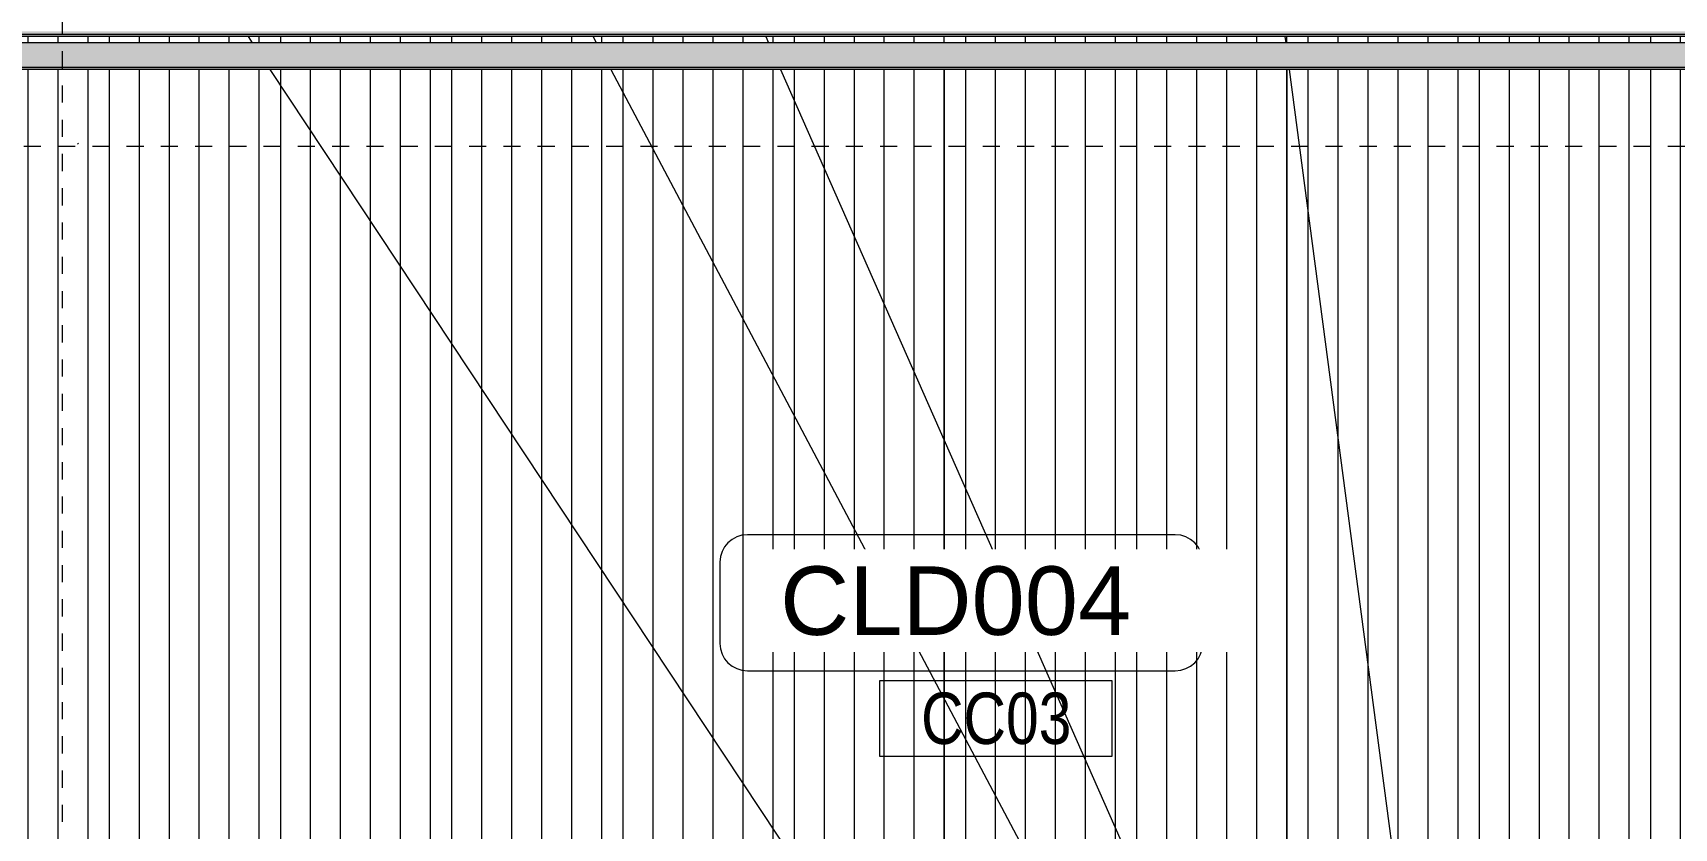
# Model space of a CAD drawing. Header units: metres. Extents: x 902 to 1205, y -4 to 36.
# Drawn here: x 1129.11 to 1138.7, y 11.26 to 15.9 of the extents above; entities that cross this region are included whole.
import ezdxf

# ---------------------------------------------------------------- set-up
doc = ezdxf.new("R2010")
doc.units = ezdxf.units.M
doc.linetypes.add('AEC_Center', pattern=[0.024, 0.012, -0.004, 0.004, -0.004])
doc.linetypes.add('Grid Line', pattern=[0.021, 0.012, -0.003, 0.003, -0.003])
for name, color, linetype, lineweight in [('A-ANNO-IDEN', 131, 'Continuous', 5), ('A-ANNO-KEYN', 231, 'Continuous', 5), ('A-FLOR-LEVL', 51, 'Continuous', 5), ('A-ROOF', 132, 'Continuous', 5), ('A-ROOF-OTLN', 132, 'Continuous', 5), ('A-WALL', 113, 'Continuous', 5), ('A-WALL-PATT', 111, 'Continuous', 5), ('P-SANR-FIXT', 6, 'Continuous', 5), ('S-GRID', 1, 'Continuous', 5)]:
    doc.layers.add(name, color=color, linetype=linetype, lineweight=lineweight)
doc.styles.add('Arial Narrow_1', font='ARIALN.TTF', dxfattribs={"height": 0.3})
doc.styles.add('Arial_1', font='arial.ttf', dxfattribs={"height": 0.4})
pattern_1 = [(90, (1131.43562, 7.64), (-0.175, 1e-17), [])]
pattern_2 = [(90, (1132.43562, 7.64), (-0.175, 1e-17), [])]
pattern_3 = [(90, (1133.43562, 7.64), (-0.175, 1e-17), [])]
pattern_4 = [(90, (1137.43562, 7.64), (-0.175, 1e-17), [])]
pattern_5 = [(90, (1134.43562, 7.64), (-0.175, 1e-17), [])]
pattern_6 = [(90, (1135.43562, 7.64), (-0.175, 1e-17), [])]

# ---------------------------------------------------------------- blocks, each defined once
blk = doc.blocks.new('Downpipe - L Spreader - Default-3252556-North - Grids B')
at = {"layer": 'P-SANR-FIXT'}
blk.add_line((1602.2368, 15.2576), (1602.241, 15.2528), dxfattribs=at)
blk = doc.blocks.new('T-Keynote-ANZRS - Keynote Value _2mm Opaque_ box-1903833-North - Grids B')
at = {"layer": 'A-ANNO-KEYN'}
for p, q in [((1636.9187, 6.924), (1634.4199, 6.924)), ((1634.2599, 6.764), (1634.2599, 6.2896)), ((1637.0787, 6.2896), (1637.0787, 6.764)), ((1634.4199, 6.1296), (1636.9187, 6.1296))]:
    blk.add_line(p, q, dxfattribs=at)
for centre, start, end in [((1634.4199, 6.764), 90, 180), ((1636.9187, 6.764), 360, 90), ((1634.4199, 6.2896), 180, 270), ((1636.9187, 6.2896), 270, 360)]:
    blk.add_arc(centre, 0.16, start, end, dxfattribs=at)
blk = doc.blocks.new('Material Tag_AAA - Material Tag_AAA-3504877-North - Grids B')
at = {"layer": 'A-ANNO-IDEN'}
for p, q in [((1595.8643, 10.8344), (1594.5043, 10.8344)), ((1594.5043, 10.8344), (1594.5043, 10.3944)), ((1595.8643, 10.3944), (1595.8643, 10.8344)), ((1594.5043, 10.3944), (1595.8643, 10.3944))]:
    blk.add_line(p, q, dxfattribs=at)

msp = doc.modelspace()

# ---------------------------------------------------------------- hatches: boundary and pattern name
at = {"layer": 'A-ROOF'}
h = msp.add_hatch(color=256, dxfattribs=at)
h.paths.add_polyline_path([(1079.9709, 15.54), (1079.9741, 15.54), (1079.9709, 15.5633)])
h.paths.add_polyline_path([(1154.1782, 15.6316), (1154.1958, 15.6316), (1154.2783, 15.6883), (1154.2606, 15.6883)])
h.paths.add_polyline_path([(1171.2859, 15.8816), (1171.2859, 15.9114), (1079.9709, 15.9114), (1079.9709, 15.8937), (1171.2357, 15.8937), (1171.2357, 15.8816)])
at = {"layer": 'A-ROOF-OTLN'}
h = msp.add_hatch(color=256, dxfattribs=at)
h.paths.add_polyline_path([(1154.5041, 15.8437), (1154.5056, 15.8447), (1154.4988, 15.8522), (1154.4865, 15.8437)])
h.paths.add_polyline_path([(1141.4359, 15.8816), (1171.2357, 15.8816), (1171.2357, 15.8937), (1079.9709, 15.8937), (1079.9709, 15.8816), (1141.2205, 15.8816)])
for points in [[(1080.3065, 15.7026), (1171.2357, 15.7026), (1171.2357, 15.8437), (1080.3065, 15.8437), (1080.3065, 15.7611)], [(1082.8585, 15.6883), (1171.2357, 15.6883), (1171.2357, 15.7026), (1080.3065, 15.7026), (1080.3065, 15.6883), (1082.3375, 15.6883)]]:
    msp.add_hatch(color=256, dxfattribs=at).paths.add_polyline_path(points)
at = {"layer": 'A-WALL-PATT'}
h = msp.add_hatch(dxfattribs=at)
h.set_pattern_fill('FP_166', color=256, style=0, pattern_type=2)
h.set_pattern_definition([(90, (1129.43562, 7.64), (-0.175, 1e-17), [])])
h.paths.add_polyline_path([(1128.4359, 8.24), (1129.4359, 8.24), (1129.4359, 15.6883), (1128.4359, 15.6883), (1128.4359, 8.254)])
h.paths.add_polyline_path([(1129.2354, 15.8437), (1129.4359, 15.8437), (1129.4359, 15.8816), (1128.4359, 15.8816), (1128.4359, 15.8437), (1128.7143, 15.8437)])
h = msp.add_hatch(dxfattribs=at)
h.set_pattern_fill('FP_167', color=256, style=0, pattern_type=2)
h.set_pattern_definition([(90, (1130.43562, 7.64), (-0.175, 1e-17), [])])
h.paths.add_polyline_path([(1129.496, 8.24), (1130.4359, 8.24), (1130.4359, 15.6883), (1129.4359, 15.6883), (1129.4359, 8.24)])
h.paths.add_polyline_path([(1130.3972, 15.8437), (1130.3722, 15.8816), (1129.4359, 15.8816), (1129.4359, 15.8437), (1129.8295, 15.8437)])
h = msp.add_hatch(dxfattribs=at)
h.set_pattern_fill('FP_168', color=256, style=0, pattern_type=2)
h.set_pattern_definition(pattern_1)
h.paths.add_polyline_path([(1131.4359, 14.2764), (1131.4359, 15.6883), (1130.5002, 15.6883), (1130.7987, 15.2379)])
h.paths.add_polyline_path([(1130.4359, 15.8437), (1131.4359, 15.8437), (1131.4359, 15.8816), (1130.4359, 15.8816)])
h = msp.add_hatch(dxfattribs=at)
h.set_pattern_fill('FP_169', color=256, style=0, pattern_type=2)
h.set_pattern_definition(pattern_2)
h.paths.add_polyline_path([(1132.4359, 12.7673), (1132.4359, 15.6883), (1131.4359, 15.6883), (1131.4359, 14.2764), (1132.2428, 13.0585)])
h.paths.add_polyline_path([(1131.4359, 15.8437), (1132.4057, 15.8437), (1132.3857, 15.8816), (1131.4359, 15.8816)])
h = msp.add_hatch(dxfattribs=at)
h.set_pattern_fill('FP_170', color=256, style=0, pattern_type=2)
h.set_pattern_definition(pattern_3)
h.paths.add_polyline_path([(1133.4359, 13.9001), (1133.4359, 15.6883), (1132.4881, 15.6883), (1132.883, 14.9432)])
h.paths.add_polyline_path([(1132.4359, 15.8437), (1133.4098, 15.8437), (1133.3931, 15.8816), (1132.4359, 15.8816)])
h = msp.add_hatch(dxfattribs=at)
h.set_pattern_fill('FP_171', color=256, style=0, pattern_type=2)
h.set_pattern_definition(pattern_5)
h.paths.add_polyline_path([(1134.4359, 13.5218), (1134.4359, 15.6883), (1133.4785, 15.6883), (1133.579, 15.4608)])
h.paths.add_polyline_path([(1134.4359, 15.8437), (1134.4359, 15.8816), (1133.4359, 15.8816), (1133.4359, 15.8437), (1134.0449, 15.8437)])
h = msp.add_hatch(dxfattribs=at)
h.set_pattern_fill('FP_172', color=256, style=0, pattern_type=2)
h.set_pattern_definition(pattern_6)
h.paths.add_polyline_path([(1135.4359, 11.2589), (1135.4359, 15.6883), (1134.4359, 15.6883), (1134.4359, 13.5218)])
h.paths.add_polyline_path([(1134.9674, 15.8437), (1135.4359, 15.8437), (1135.4359, 15.8816), (1134.4359, 15.8816), (1134.4359, 15.8437)])
h = msp.add_hatch(dxfattribs=at)
h.set_pattern_fill('FP_262', color=256, style=0, pattern_type=2)
h.set_pattern_definition([(90, (1136.43562, 7.64), (-0.175, 1e-17), [])])
h.paths.add_polyline_path([(1136.4359, 8.9959), (1136.4359, 15.6883), (1135.4359, 15.6883), (1135.4359, 11.2589), (1135.7021, 10.6563)])
h.paths.add_polyline_path([(1135.4359, 15.8437), (1136.4295, 15.8437), (1136.4245, 15.8816), (1135.4359, 15.8816)])
h = msp.add_hatch(dxfattribs=at)
h.set_pattern_fill('FP_173', color=256, style=0, pattern_type=2)
h.set_pattern_definition(pattern_4)
h.paths.add_polyline_path([(1137.4359, 8.24), (1137.4359, 15.6883), (1136.45, 15.6883), (1137.434, 8.254)])
h.paths.add_polyline_path([(1137.0517, 15.8437), (1137.4359, 15.8437), (1137.4359, 15.8816), (1136.4359, 15.8816), (1136.4359, 15.8437), (1136.9965, 15.8437)])
h = msp.add_hatch(dxfattribs=at)
h.set_pattern_fill('FP_174', color=256, style=0, pattern_type=2)
h.set_pattern_definition([(90, (1138.43562, 7.64), (-0.175, 1e-17), [])])
h.paths.add_polyline_path([(1138.4359, 8.24), (1138.4359, 15.6883), (1137.4359, 15.6883), (1137.4359, 8.24)])
h.paths.add_polyline_path([(1137.4359, 15.8437), (1138.4359, 15.8437), (1138.4359, 15.8816), (1137.4359, 15.8816)])
h = msp.add_hatch(dxfattribs=at)
h.set_pattern_fill('FP_175', color=256, style=0, pattern_type=2)
h.set_pattern_definition([(90, (1139.43562, 7.64), (-0.175, 1e-17), [])])
h.paths.add_polyline_path([(1139.1361, 8.24), (1139.4359, 8.24), (1139.4359, 15.6883), (1138.4359, 15.6883), (1138.4359, 8.24)])
h.paths.add_polyline_path([(1138.4359, 15.8437), (1139.4359, 15.8437), (1139.4359, 15.8816), (1138.4359, 15.8816)])
h = msp.add_hatch(dxfattribs=at)
h.set_pattern_fill('FP_168', color=256, style=0, pattern_type=2)
h.set_pattern_definition(pattern_1)
h.paths.add_polyline_path([(1130.7987, 8.24), (1131.4359, 8.24), (1131.4359, 14.2764), (1130.5002, 15.6883), (1130.4359, 15.6883), (1130.4359, 8.24)])
h = msp.add_hatch(dxfattribs=at)
h.set_pattern_fill('FP_170', color=256, style=0, pattern_type=2)
h.set_pattern_definition(pattern_3)
h.paths.add_polyline_path([(1133.4359, 11.2582), (1133.4359, 13.9001), (1132.4881, 15.6883), (1132.4359, 15.6883), (1132.4359, 12.7673), (1132.883, 12.0924)])
h = msp.add_hatch(dxfattribs=at)
h.set_pattern_fill('FP_171', color=256, style=0, pattern_type=2)
h.set_pattern_definition(pattern_5)
h.paths.add_polyline_path([(1134.4359, 12.0133), (1134.4359, 13.5218), (1133.4785, 15.6883), (1133.4359, 15.6883), (1133.4359, 13.9001)])
h = msp.add_hatch(dxfattribs=at)
h.set_pattern_fill('FP_173', color=256, style=0, pattern_type=2)
h.set_pattern_definition(pattern_4)
h.paths.add_polyline_path([(1137.4359, 8.24), (1136.45, 15.6883), (1136.4359, 15.6883), (1136.4359, 8.9959), (1136.7699, 8.24), (1137.0517, 8.24)])
h = msp.add_hatch(dxfattribs=at)
h.set_pattern_fill('FP_169', color=256, style=0, pattern_type=2)
h.set_pattern_definition(pattern_2)
h.paths.add_polyline_path([(1131.8409, 8.24), (1132.4359, 8.24), (1132.4359, 12.7673), (1131.4359, 14.2764), (1131.4359, 8.24)])
h = msp.add_hatch(dxfattribs=at)
h.set_pattern_fill('FP_171', color=256, style=0, pattern_type=2)
h.set_pattern_definition(pattern_5)
h.paths.add_polyline_path([(1134.4359, 9.7491), (1134.4359, 12.0133), (1133.4359, 13.9001), (1133.4359, 11.2582), (1133.8347, 10.6563)])
h = msp.add_hatch(dxfattribs=at)
h.set_pattern_fill('FP_172', color=256, style=0, pattern_type=2)
h.set_pattern_definition(pattern_6)
h.paths.add_polyline_path([(1135.4359, 10.1266), (1135.4359, 11.2589), (1134.4359, 13.5218), (1134.4359, 12.0133), (1135.1551, 10.6563)])
h = msp.add_hatch(dxfattribs=at)
h.set_pattern_fill('FP_170', color=256, style=0, pattern_type=2)
h.set_pattern_definition(pattern_3)
h.paths.add_polyline_path([(1133.4359, 8.24), (1133.4359, 11.2582), (1132.4359, 12.7673), (1132.4359, 8.24), (1132.883, 8.24)])
h = msp.add_hatch(dxfattribs=at)
h.set_pattern_fill('FP_172', color=256, style=0, pattern_type=2)
h.set_pattern_definition(pattern_6)
h.paths.add_polyline_path([(1135.4359, 8.24), (1135.4359, 10.1266), (1134.4359, 12.0133), (1134.4359, 9.7491), (1135.4266, 8.254)])

# ---------------------------------------------------------------- linework, layer by layer
at = {"layer": 'A-FLOR-LEVL', "linetype": 'AEC_Center'}
msp.add_line((1063.6611, 15.24), (1204.7071, 15.24), dxfattribs=at)
at = {"layer": 'A-ROOF-OTLN'}
for p, q in [((1171.2357, 15.8937), (1079.9709, 15.8937)), ((1171.2357, 15.8437), (1080.3065, 15.8437)), ((1080.3065, 15.7026), (1171.2357, 15.7026)), ((1171.2357, 15.6883), (1080.3065, 15.6883))]:
    msp.add_line(p, q, dxfattribs=at)
at = {"layer": 'A-WALL'}
for p, q in [((1132.3857, 15.8816), (1127.4359, 15.8816)), ((1129.4359, 15.8437), (1129.4359, 15.8816)), ((1130.3972, 15.8437), (1130.3722, 15.8816)), ((1130.4359, 15.8437), (1130.4359, 15.8816)), ((1131.4359, 15.8437), (1131.4359, 15.8816)), ((1132.4057, 15.8437), (1132.3857, 15.8816)), ((1132.4359, 15.8816), (1132.3857, 15.8816)), ((1144.4359, 15.8816), (1132.4359, 15.8816)), ((1132.4359, 15.8437), (1132.4359, 15.8816)), ((1133.3931, 15.8816), (1133.4098, 15.8437)), ((1133.4359, 15.8437), (1133.4359, 15.8816)), ((1134.4359, 15.8437), (1134.4359, 15.8816)), ((1135.4359, 15.8437), (1135.4359, 15.8816)), ((1136.4245, 15.8816), (1136.4295, 15.8437)), ((1136.4359, 15.8437), (1136.4359, 15.8816)), ((1137.4359, 15.8437), (1137.4359, 15.8816)), ((1138.4359, 15.8437), (1138.4359, 15.8816)), ((1129.4359, 8.24), (1129.4359, 15.6883)), ((1130.4359, 8.24), (1130.4359, 15.6883)), ((1135.4359, 8.24), (1130.5002, 15.6883)), ((1131.4359, 8.24), (1131.4359, 15.6883)), ((1132.4359, 8.24), (1132.4359, 15.6883)), ((1132.4881, 15.6883), (1136.4358, 8.24)), ((1133.4359, 8.24), (1133.4359, 15.6883)), ((1133.4785, 15.6883), (1136.7699, 8.24)), ((1134.4359, 15.6883), (1134.4359, 8.24)), ((1135.4359, 8.24), (1135.4359, 15.6883)), ((1136.4359, 15.6883), (1136.4359, 8.24)), ((1136.45, 15.6883), (1137.4359, 8.24)), ((1137.4359, 8.24), (1137.4359, 15.6883)), ((1138.4359, 8.24), (1138.4359, 15.6883))]:
    msp.add_line(p, q, dxfattribs=at)
at = {"layer": 'S-GRID', "linetype": 'Grid Line'}
msp.add_line((1129.2859, -0.3048), (1129.2859, 24.9607), dxfattribs=at)

# ---------------------------------------------------------------- block references
at = {"layer": 'A-ANNO-IDEN'}
msp.add_blockref('Material Tag_AAA - Material Tag_AAA-3504877-North - Grids B', (-460.4475, 1.2854), dxfattribs=at)
at = {"layer": 'A-ANNO-KEYN'}
msp.add_blockref('T-Keynote-ANZRS - Keynote Value _2mm Opaque_ box-1903833-North - Grids B', (-501.1339, 6.0483), dxfattribs=at)
at = {"layer": 'P-SANR-FIXT'}
msp.add_blockref('Downpipe - L Spreader - Default-3252556-North - Grids B', (-472.8624, 0), dxfattribs=at)

# ---------------------------------------------------------------- texts
at = {"layer": 'A-ANNO-IDEN', "lineweight": 15, "insert": (1134.3001, 12.0505), "char_height": 0.3, "width": 1.090295, "attachment_point": 1, "style": 'Arial Narrow_1'}
msp.add_mtext('CC03', dxfattribs=at)

# ---------------------------------------------------------------- next in the draw order: texts
at = {"layer": 'A-ANNO-KEYN', "insert": (1133.4773, 12.7873), "char_height": 0.4, "width": 2.533332, "attachment_point": 1, "style": 'Arial_1', "bg_fill": 3, "box_fill_scale": 1.25, "bg_fill_color": 256, "bg_fill_true_color": 13158600, "bg_fill_transparency": 0}
msp.add_mtext('CLD004', dxfattribs=at)

doc.saveas('drawing.dxf')
